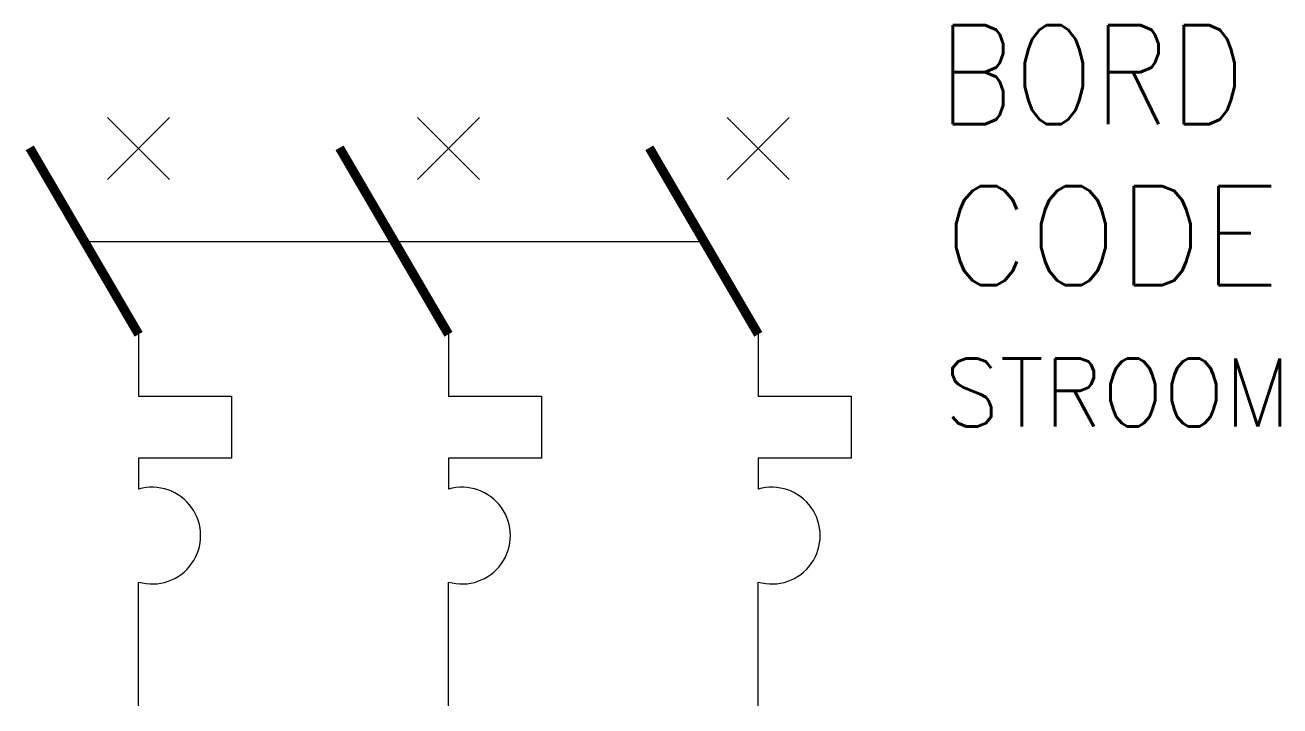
# Model space of a CAD drawing. Extents: x 21.3 to 61.8, y 174 to 196.
import ezdxf

# ---------------------------------------------------------------- set-up
doc = ezdxf.new("R2010")
doc.units = 0
doc.header["$LTSCALE"] = 6
doc.linetypes.add('DASHED', pattern=[0])
for name, color, linetype in [('1', 7, 'CONTINUOUS'), ('11', 3, 'DASHED'), ('12', 2, 'DASHED')]:
    doc.layers.add(name, color=color, linetype=linetype)
doc.styles.get("Standard").update_dxf_attribs({"font": 'simplex', "width": 0.85})

msp = doc.modelspace()

# ---------------------------------------------------------------- linework, layer by layer
at = {"layer": '1', "color": 0}
for p, q in [((26, 191), (24, 193)), ((24, 191), (26, 193)), ((36, 191), (34, 193)), ((34, 191), (36, 193)), ((46, 191), (44, 193)), ((44, 191), (46, 193)), ((23.268, 189), (43.268, 189)), ((25, 186), (25, 184)), ((35, 186), (35, 184)), ((45, 186), (45, 184)), ((25, 184), (28, 184)), ((28, 184), (28, 182)), ((35, 184), (38, 184)), ((38, 184), (38, 182)), ((45, 184), (48, 184)), ((48, 184), (48, 182)), ((25, 182), (25, 181)), ((28, 182), (25, 182)), ((35, 182), (35, 181)), ((38, 182), (35, 182)), ((48, 182), (45, 182)), ((45, 182), (45, 181)), ((25, 174), (25, 178)), ((35, 174), (35, 178)), ((45, 174), (45, 178))]:
    msp.add_line(p, q, dxfattribs=at)
at = {"layer": '1', "color": 0, "const_width": 0.3}
for points in [[(25, 186), (21.485, 192.022)], [(35, 186), (31.485, 192.022)], [(45, 186), (41.485, 192.022)]]:
    msp.add_lwpolyline(points, dxfattribs=at)
at = {"layer": '1', "color": 0}
for centre in [(25.438, 179.5), (35.438, 179.5), (45.438, 179.5)]:
    msp.add_arc(centre, 1.562, 253.7398, 106.2602, dxfattribs=at)

# ---------------------------------------------------------------- texts
at = {"layer": '1', "color": 0, "width": 0.95}
msp.add_attdef('STROOM', (51, 183.024), '', height=2.2, dxfattribs=at)
at = {"layer": '11', "color": 0, "width": 0.85}
msp.add_attdef('BORD', (50.811, 192.786), '', height=3.2, dxfattribs=at)
at = {"layer": '12', "color": 0, "width": 0.95}
msp.add_attdef('CODE', (51, 187.588), '', height=3.2, dxfattribs=at)

doc.saveas('drawing.dxf')
